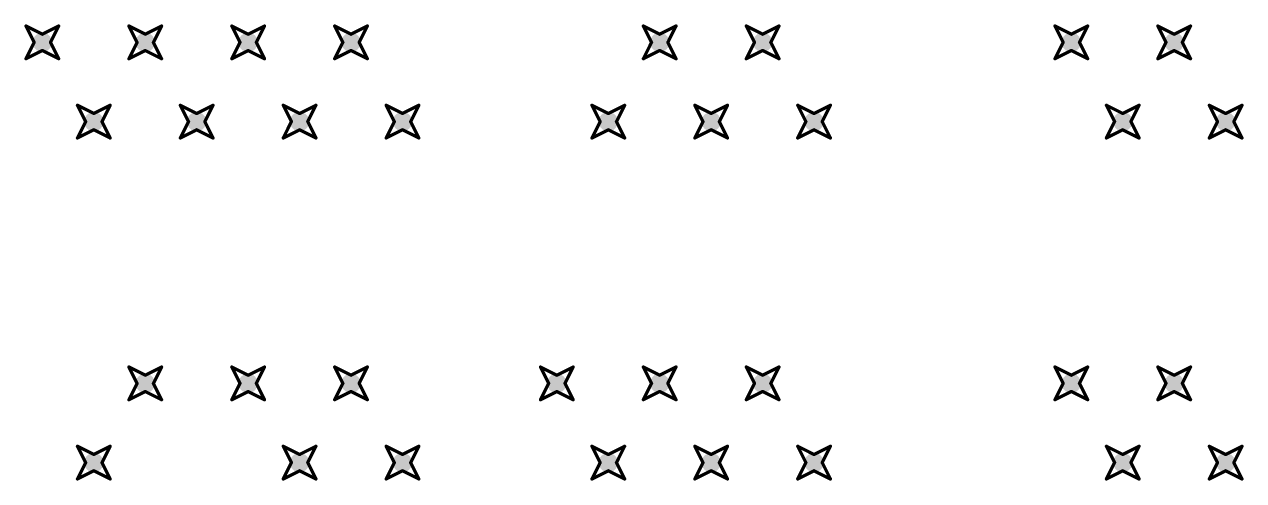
# Model space of a CAD drawing. Header units: millimetres. Extents: x -25 to 478, y -31 to 252.
# Drawn here: x 154.37 to 173.33, y 192.38 to 199.47 of the extents above; entities that cross this region are included whole.
import ezdxf

# ---------------------------------------------------------------- set-up
doc = ezdxf.new("R2010")
doc.units = ezdxf.units.MM
doc.layers.add('DrillDrawing', color=1, linetype='Continuous')
doc.layers.add('ViaHoleLayer', color=16, linetype='Continuous')

msp = doc.modelspace()

# ---------------------------------------------------------------- hatches: boundary and pattern name
at = {"layer": 'ViaHoleLayer'}
h = msp.add_hatch(color=16, dxfattribs=at)
edge = h.paths.add_edge_path()
edge.add_arc((154.65, 199.191), 0.15, 0, 360)
h = msp.add_hatch(color=16, dxfattribs=at)
edge = h.paths.add_edge_path()
edge.add_arc((156.25, 199.191), 0.15, 0, 360)
h = msp.add_hatch(color=16, dxfattribs=at)
edge = h.paths.add_edge_path()
edge.add_arc((157.85, 199.191), 0.15, 0, 360)
h = msp.add_hatch(color=16, dxfattribs=at)
edge = h.paths.add_edge_path()
edge.add_arc((159.45, 199.191), 0.15, 0, 360)
h = msp.add_hatch(color=16, dxfattribs=at)
edge = h.paths.add_edge_path()
edge.add_arc((164.25, 199.191), 0.15, 0, 360)
h = msp.add_hatch(color=16, dxfattribs=at)
edge = h.paths.add_edge_path()
edge.add_arc((165.85, 199.191), 0.15, 0, 360)
h = msp.add_hatch(color=16, dxfattribs=at)
edge = h.paths.add_edge_path()
edge.add_arc((170.65, 199.191), 0.15, 0, 360)
h = msp.add_hatch(color=16, dxfattribs=at)
edge = h.paths.add_edge_path()
edge.add_arc((172.25, 199.191), 0.15, 0, 360)
h = msp.add_hatch(color=16, dxfattribs=at)
edge = h.paths.add_edge_path()
edge.add_arc((155.45, 197.959), 0.15, 0, 360)
h = msp.add_hatch(color=16, dxfattribs=at)
edge = h.paths.add_edge_path()
edge.add_arc((157.05, 197.959), 0.15, 0, 360)
h = msp.add_hatch(color=16, dxfattribs=at)
edge = h.paths.add_edge_path()
edge.add_arc((158.65, 197.959), 0.15, 0, 360)
h = msp.add_hatch(color=16, dxfattribs=at)
edge = h.paths.add_edge_path()
edge.add_arc((160.25, 197.959), 0.15, 0, 360)
h = msp.add_hatch(color=16, dxfattribs=at)
edge = h.paths.add_edge_path()
edge.add_arc((163.45, 197.959), 0.15, 0, 360)
h = msp.add_hatch(color=16, dxfattribs=at)
edge = h.paths.add_edge_path()
edge.add_arc((165.05, 197.959), 0.15, 0, 360)
h = msp.add_hatch(color=16, dxfattribs=at)
edge = h.paths.add_edge_path()
edge.add_arc((166.65, 197.959), 0.15, 0, 360)
h = msp.add_hatch(color=16, dxfattribs=at)
edge = h.paths.add_edge_path()
edge.add_arc((171.45, 197.959), 0.15, 0, 360)
h = msp.add_hatch(color=16, dxfattribs=at)
edge = h.paths.add_edge_path()
edge.add_arc((173.05, 197.959), 0.15, 0, 360)
h = msp.add_hatch(color=16, dxfattribs=at)
edge = h.paths.add_edge_path()
edge.add_arc((156.25, 193.891), 0.15, 0, 360)
h = msp.add_hatch(color=16, dxfattribs=at)
edge = h.paths.add_edge_path()
edge.add_arc((157.85, 193.891), 0.15, 0, 360)
h = msp.add_hatch(color=16, dxfattribs=at)
edge = h.paths.add_edge_path()
edge.add_arc((159.45, 193.891), 0.15, 0, 360)
h = msp.add_hatch(color=16, dxfattribs=at)
edge = h.paths.add_edge_path()
edge.add_arc((162.65, 193.891), 0.15, 0, 360)
h = msp.add_hatch(color=16, dxfattribs=at)
edge = h.paths.add_edge_path()
edge.add_arc((164.25, 193.891), 0.15, 0, 360)
h = msp.add_hatch(color=16, dxfattribs=at)
edge = h.paths.add_edge_path()
edge.add_arc((165.85, 193.891), 0.15, 0, 360)
h = msp.add_hatch(color=16, dxfattribs=at)
edge = h.paths.add_edge_path()
edge.add_arc((170.65, 193.891), 0.15, 0, 360)
h = msp.add_hatch(color=16, dxfattribs=at)
edge = h.paths.add_edge_path()
edge.add_arc((172.25, 193.891), 0.15, 0, 360)
h = msp.add_hatch(color=16, dxfattribs=at)
edge = h.paths.add_edge_path()
edge.add_arc((155.45, 192.659), 0.15, 0, 360)
h = msp.add_hatch(color=16, dxfattribs=at)
edge = h.paths.add_edge_path()
edge.add_arc((158.65, 192.659), 0.15, 0, 360)
h = msp.add_hatch(color=16, dxfattribs=at)
edge = h.paths.add_edge_path()
edge.add_arc((160.25, 192.659), 0.15, 0, 360)
h = msp.add_hatch(color=16, dxfattribs=at)
edge = h.paths.add_edge_path()
edge.add_arc((163.45, 192.659), 0.15, 0, 360)
h = msp.add_hatch(color=16, dxfattribs=at)
edge = h.paths.add_edge_path()
edge.add_arc((165.05, 192.659), 0.15, 0, 360)
h = msp.add_hatch(color=16, dxfattribs=at)
edge = h.paths.add_edge_path()
edge.add_arc((166.65, 192.659), 0.15, 0, 360)
h = msp.add_hatch(color=16, dxfattribs=at)
edge = h.paths.add_edge_path()
edge.add_arc((171.45, 192.659), 0.15, 0, 360)
h = msp.add_hatch(color=16, dxfattribs=at)
edge = h.paths.add_edge_path()
edge.add_arc((173.05, 192.659), 0.15, 0, 360)

# ---------------------------------------------------------------- linework, layer by layer
at = {"layer": 'DrillDrawing', "const_width": 0.0508}
for points in [[(154.396, 199.445), (154.65, 199.318)], [(154.396, 199.445), (154.523, 199.191)], [(154.65, 199.318), (154.904, 199.445)], [(154.777, 199.191), (154.904, 199.445)], [(155.996, 199.445), (156.25, 199.318)], [(155.996, 199.445), (156.123, 199.191)], [(156.25, 199.318), (156.504, 199.445)], [(156.377, 199.191), (156.504, 199.445)], [(157.596, 199.445), (157.85, 199.318)], [(157.596, 199.445), (157.723, 199.191)], [(157.85, 199.318), (158.104, 199.445)], [(157.977, 199.191), (158.104, 199.445)], [(159.196, 199.445), (159.45, 199.318)], [(159.196, 199.445), (159.323, 199.191)], [(159.45, 199.318), (159.704, 199.445)], [(159.577, 199.191), (159.704, 199.445)], [(163.996, 199.445), (164.25, 199.318)], [(163.996, 199.445), (164.123, 199.191)], [(164.25, 199.318), (164.504, 199.445)], [(164.377, 199.191), (164.504, 199.445)], [(165.596, 199.445), (165.85, 199.318)], [(165.596, 199.445), (165.723, 199.191)], [(165.85, 199.318), (166.104, 199.445)], [(165.977, 199.191), (166.104, 199.445)], [(170.396, 199.445), (170.65, 199.318)], [(170.396, 199.445), (170.523, 199.191)], [(170.65, 199.318), (170.904, 199.445)], [(170.777, 199.191), (170.904, 199.445)], [(171.996, 199.445), (172.25, 199.318)], [(171.996, 199.445), (172.123, 199.191)], [(172.25, 199.318), (172.504, 199.445)], [(172.377, 199.191), (172.504, 199.445)], [(154.396, 198.937), (154.523, 199.191)], [(154.396, 198.937), (154.65, 199.064)], [(154.65, 199.064), (154.904, 198.937)], [(154.777, 199.191), (154.904, 198.937)], [(155.996, 198.937), (156.123, 199.191)], [(155.996, 198.937), (156.25, 199.064)], [(156.25, 199.064), (156.504, 198.937)], [(156.377, 199.191), (156.504, 198.937)], [(157.596, 198.937), (157.723, 199.191)], [(157.596, 198.937), (157.85, 199.064)], [(157.85, 199.064), (158.104, 198.937)], [(157.977, 199.191), (158.104, 198.937)], [(159.196, 198.937), (159.323, 199.191)], [(159.196, 198.937), (159.45, 199.064)], [(159.45, 199.064), (159.704, 198.937)], [(159.577, 199.191), (159.704, 198.937)], [(163.996, 198.937), (164.123, 199.191)], [(163.996, 198.937), (164.25, 199.064)], [(164.25, 199.064), (164.504, 198.937)], [(164.377, 199.191), (164.504, 198.937)], [(165.596, 198.937), (165.723, 199.191)], [(165.596, 198.937), (165.85, 199.064)], [(165.85, 199.064), (166.104, 198.937)], [(165.977, 199.191), (166.104, 198.937)], [(170.396, 198.937), (170.523, 199.191)], [(170.396, 198.937), (170.65, 199.064)], [(170.65, 199.064), (170.904, 198.937)], [(170.777, 199.191), (170.904, 198.937)], [(171.996, 198.937), (172.123, 199.191)], [(171.996, 198.937), (172.25, 199.064)], [(172.25, 199.064), (172.504, 198.937)], [(172.377, 199.191), (172.504, 198.937)], [(155.196, 198.213), (155.45, 198.086)], [(155.196, 198.213), (155.323, 197.959)], [(155.45, 198.086), (155.704, 198.213)], [(155.577, 197.959), (155.704, 198.213)], [(156.796, 198.213), (157.05, 198.086)], [(156.796, 198.213), (156.923, 197.959)], [(157.05, 198.086), (157.304, 198.213)], [(157.177, 197.959), (157.304, 198.213)], [(158.396, 198.213), (158.65, 198.086)], [(158.396, 198.213), (158.523, 197.959)], [(158.65, 198.086), (158.904, 198.213)], [(158.777, 197.959), (158.904, 198.213)], [(159.996, 198.213), (160.25, 198.086)], [(159.996, 198.213), (160.123, 197.959)], [(160.25, 198.086), (160.504, 198.213)], [(160.377, 197.959), (160.504, 198.213)], [(163.196, 198.213), (163.45, 198.086)], [(163.196, 198.213), (163.323, 197.959)], [(163.45, 198.086), (163.704, 198.213)], [(163.577, 197.959), (163.704, 198.213)], [(164.796, 198.213), (165.05, 198.086)], [(164.796, 198.213), (164.923, 197.959)], [(165.05, 198.086), (165.304, 198.213)], [(165.177, 197.959), (165.304, 198.213)], [(166.396, 198.213), (166.65, 198.086)], [(166.396, 198.213), (166.523, 197.959)], [(166.65, 198.086), (166.904, 198.213)], [(166.777, 197.959), (166.904, 198.213)], [(171.196, 198.213), (171.45, 198.086)], [(171.196, 198.213), (171.323, 197.959)], [(171.45, 198.086), (171.704, 198.213)], [(171.577, 197.959), (171.704, 198.213)], [(172.796, 198.213), (173.05, 198.086)], [(172.796, 198.213), (172.923, 197.959)], [(173.05, 198.086), (173.304, 198.213)], [(173.177, 197.959), (173.304, 198.213)], [(155.196, 197.705), (155.323, 197.959)], [(155.577, 197.959), (155.704, 197.705)], [(156.796, 197.705), (156.923, 197.959)], [(157.177, 197.959), (157.304, 197.705)], [(158.396, 197.705), (158.523, 197.959)], [(158.777, 197.959), (158.904, 197.705)], [(159.996, 197.705), (160.123, 197.959)], [(160.377, 197.959), (160.504, 197.705)], [(163.196, 197.705), (163.323, 197.959)], [(163.577, 197.959), (163.704, 197.705)], [(164.796, 197.705), (164.923, 197.959)], [(165.177, 197.959), (165.304, 197.705)], [(166.396, 197.705), (166.523, 197.959)], [(166.777, 197.959), (166.904, 197.705)], [(171.196, 197.705), (171.323, 197.959)], [(171.577, 197.959), (171.704, 197.705)], [(172.796, 197.705), (172.923, 197.959)], [(173.177, 197.959), (173.304, 197.705)], [(155.196, 197.705), (155.45, 197.832)], [(155.45, 197.832), (155.704, 197.705)], [(156.796, 197.705), (157.05, 197.832)], [(157.05, 197.832), (157.304, 197.705)], [(158.396, 197.705), (158.65, 197.832)], [(158.65, 197.832), (158.904, 197.705)], [(159.996, 197.705), (160.25, 197.832)], [(160.25, 197.832), (160.504, 197.705)], [(163.196, 197.705), (163.45, 197.832)], [(163.45, 197.832), (163.704, 197.705)], [(164.796, 197.705), (165.05, 197.832)], [(165.05, 197.832), (165.304, 197.705)], [(166.396, 197.705), (166.65, 197.832)], [(166.65, 197.832), (166.904, 197.705)], [(171.196, 197.705), (171.45, 197.832)], [(171.45, 197.832), (171.704, 197.705)], [(172.796, 197.705), (173.05, 197.832)], [(173.05, 197.832), (173.304, 197.705)], [(155.996, 194.145), (156.25, 194.018)], [(155.996, 194.145), (156.123, 193.891)], [(156.25, 194.018), (156.504, 194.145)], [(156.377, 193.891), (156.504, 194.145)], [(157.596, 194.145), (157.85, 194.018)], [(157.596, 194.145), (157.723, 193.891)], [(157.85, 194.018), (158.104, 194.145)], [(157.977, 193.891), (158.104, 194.145)], [(159.196, 194.145), (159.45, 194.018)], [(159.196, 194.145), (159.323, 193.891)], [(159.45, 194.018), (159.704, 194.145)], [(159.577, 193.891), (159.704, 194.145)], [(162.396, 194.145), (162.65, 194.018)], [(162.396, 194.145), (162.523, 193.891)], [(162.65, 194.018), (162.904, 194.145)], [(162.777, 193.891), (162.904, 194.145)], [(163.996, 194.145), (164.25, 194.018)], [(163.996, 194.145), (164.123, 193.891)], [(164.25, 194.018), (164.504, 194.145)], [(164.377, 193.891), (164.504, 194.145)], [(165.596, 194.145), (165.85, 194.018)], [(165.596, 194.145), (165.723, 193.891)], [(165.85, 194.018), (166.104, 194.145)], [(165.977, 193.891), (166.104, 194.145)], [(170.396, 194.145), (170.65, 194.018)], [(170.396, 194.145), (170.523, 193.891)], [(170.65, 194.018), (170.904, 194.145)], [(170.777, 193.891), (170.904, 194.145)], [(171.996, 194.145), (172.25, 194.018)], [(171.996, 194.145), (172.123, 193.891)], [(172.25, 194.018), (172.504, 194.145)], [(172.377, 193.891), (172.504, 194.145)], [(155.996, 193.637), (156.123, 193.891)], [(155.996, 193.637), (156.25, 193.764)], [(156.25, 193.764), (156.504, 193.637)], [(156.377, 193.891), (156.504, 193.637)], [(157.596, 193.637), (157.723, 193.891)], [(157.596, 193.637), (157.85, 193.764)], [(157.85, 193.764), (158.104, 193.637)], [(157.977, 193.891), (158.104, 193.637)], [(159.196, 193.637), (159.323, 193.891)], [(159.196, 193.637), (159.45, 193.764)], [(159.45, 193.764), (159.704, 193.637)], [(159.577, 193.891), (159.704, 193.637)], [(162.396, 193.637), (162.523, 193.891)], [(162.396, 193.637), (162.65, 193.764)], [(162.65, 193.764), (162.904, 193.637)], [(162.777, 193.891), (162.904, 193.637)], [(163.996, 193.637), (164.123, 193.891)], [(163.996, 193.637), (164.25, 193.764)], [(164.25, 193.764), (164.504, 193.637)], [(164.377, 193.891), (164.504, 193.637)], [(165.596, 193.637), (165.723, 193.891)], [(165.596, 193.637), (165.85, 193.764)], [(165.85, 193.764), (166.104, 193.637)], [(165.977, 193.891), (166.104, 193.637)], [(170.396, 193.637), (170.523, 193.891)], [(170.396, 193.637), (170.65, 193.764)], [(170.65, 193.764), (170.904, 193.637)], [(170.777, 193.891), (170.904, 193.637)], [(171.996, 193.637), (172.123, 193.891)], [(171.996, 193.637), (172.25, 193.764)], [(172.25, 193.764), (172.504, 193.637)], [(172.377, 193.891), (172.504, 193.637)], [(155.196, 192.913), (155.45, 192.786)], [(155.196, 192.913), (155.323, 192.659)], [(155.45, 192.786), (155.704, 192.913)], [(155.577, 192.659), (155.704, 192.913)], [(158.396, 192.913), (158.65, 192.786)], [(158.396, 192.913), (158.523, 192.659)], [(158.65, 192.786), (158.904, 192.913)], [(158.777, 192.659), (158.904, 192.913)], [(159.996, 192.913), (160.25, 192.786)], [(159.996, 192.913), (160.123, 192.659)], [(160.25, 192.786), (160.504, 192.913)], [(160.377, 192.659), (160.504, 192.913)], [(163.196, 192.913), (163.45, 192.786)], [(163.196, 192.913), (163.323, 192.659)], [(163.45, 192.786), (163.704, 192.913)], [(163.577, 192.659), (163.704, 192.913)], [(164.796, 192.913), (165.05, 192.786)], [(164.796, 192.913), (164.923, 192.659)], [(165.05, 192.786), (165.304, 192.913)], [(165.177, 192.659), (165.304, 192.913)], [(166.396, 192.913), (166.65, 192.786)], [(166.396, 192.913), (166.523, 192.659)], [(166.65, 192.786), (166.904, 192.913)], [(166.777, 192.659), (166.904, 192.913)], [(171.196, 192.913), (171.45, 192.786)], [(171.196, 192.913), (171.323, 192.659)], [(171.45, 192.786), (171.704, 192.913)], [(171.577, 192.659), (171.704, 192.913)], [(172.796, 192.913), (173.05, 192.786)], [(172.796, 192.913), (172.923, 192.659)], [(173.05, 192.786), (173.304, 192.913)], [(173.177, 192.659), (173.304, 192.913)], [(155.196, 192.405), (155.323, 192.659)], [(155.577, 192.659), (155.704, 192.405)], [(158.396, 192.405), (158.523, 192.659)], [(158.777, 192.659), (158.904, 192.405)], [(159.996, 192.405), (160.123, 192.659)], [(160.377, 192.659), (160.504, 192.405)], [(163.196, 192.405), (163.323, 192.659)], [(163.577, 192.659), (163.704, 192.405)], [(164.796, 192.405), (164.923, 192.659)], [(165.177, 192.659), (165.304, 192.405)], [(166.396, 192.405), (166.523, 192.659)], [(166.777, 192.659), (166.904, 192.405)], [(171.196, 192.405), (171.323, 192.659)], [(171.577, 192.659), (171.704, 192.405)], [(172.796, 192.405), (172.923, 192.659)], [(173.177, 192.659), (173.304, 192.405)], [(155.196, 192.405), (155.45, 192.532)], [(155.45, 192.532), (155.704, 192.405)], [(158.396, 192.405), (158.65, 192.532)], [(158.65, 192.532), (158.904, 192.405)], [(159.996, 192.405), (160.25, 192.532)], [(160.25, 192.532), (160.504, 192.405)], [(163.196, 192.405), (163.45, 192.532)], [(163.45, 192.532), (163.704, 192.405)], [(164.796, 192.405), (165.05, 192.532)], [(165.05, 192.532), (165.304, 192.405)], [(166.396, 192.405), (166.65, 192.532)], [(166.65, 192.532), (166.904, 192.405)], [(171.196, 192.405), (171.45, 192.532)], [(171.45, 192.532), (171.704, 192.405)], [(172.796, 192.405), (173.05, 192.532)], [(173.05, 192.532), (173.304, 192.405)]]:
    msp.add_lwpolyline(points, dxfattribs=at)
at = {"layer": 'DrillDrawing', "const_width": 0.0254}
for points in [[(154.383, 199.445, 1), (154.409, 199.445, 1)], [(154.383, 199.445, 1), (154.409, 199.445, 1)], [(154.891, 199.445, 1), (154.917, 199.445, 1)], [(154.891, 199.445, 1), (154.917, 199.445, 1)], [(155.983, 199.445, 1), (156.009, 199.445, 1)], [(155.983, 199.445, 1), (156.009, 199.445, 1)], [(156.491, 199.445, 1), (156.517, 199.445, 1)], [(156.491, 199.445, 1), (156.517, 199.445, 1)], [(157.583, 199.445, 1), (157.609, 199.445, 1)], [(157.583, 199.445, 1), (157.609, 199.445, 1)], [(158.091, 199.445, 1), (158.117, 199.445, 1)], [(158.091, 199.445, 1), (158.117, 199.445, 1)], [(159.183, 199.445, 1), (159.209, 199.445, 1)], [(159.183, 199.445, 1), (159.209, 199.445, 1)], [(159.691, 199.445, 1), (159.717, 199.445, 1)], [(159.691, 199.445, 1), (159.717, 199.445, 1)], [(163.983, 199.445, 1), (164.009, 199.445, 1)], [(163.983, 199.445, 1), (164.009, 199.445, 1)], [(164.491, 199.445, 1), (164.517, 199.445, 1)], [(164.491, 199.445, 1), (164.517, 199.445, 1)], [(165.583, 199.445, 1), (165.609, 199.445, 1)], [(165.583, 199.445, 1), (165.609, 199.445, 1)], [(166.091, 199.445, 1), (166.117, 199.445, 1)], [(166.091, 199.445, 1), (166.117, 199.445, 1)], [(170.383, 199.445, 1), (170.409, 199.445, 1)], [(170.383, 199.445, 1), (170.409, 199.445, 1)], [(170.891, 199.445, 1), (170.917, 199.445, 1)], [(170.891, 199.445, 1), (170.917, 199.445, 1)], [(171.983, 199.445, 1), (172.009, 199.445, 1)], [(171.983, 199.445, 1), (172.009, 199.445, 1)], [(172.491, 199.445, 1), (172.517, 199.445, 1)], [(172.491, 199.445, 1), (172.517, 199.445, 1)], [(154.637, 199.318, 1), (154.663, 199.318, 1)], [(154.637, 199.318, 1), (154.663, 199.318, 1)], [(156.237, 199.318, 1), (156.263, 199.318, 1)], [(156.237, 199.318, 1), (156.263, 199.318, 1)], [(157.837, 199.318, 1), (157.863, 199.318, 1)], [(157.837, 199.318, 1), (157.863, 199.318, 1)], [(159.437, 199.318, 1), (159.463, 199.318, 1)], [(159.437, 199.318, 1), (159.463, 199.318, 1)], [(164.237, 199.318, 1), (164.263, 199.318, 1)], [(164.237, 199.318, 1), (164.263, 199.318, 1)], [(165.837, 199.318, 1), (165.863, 199.318, 1)], [(165.837, 199.318, 1), (165.863, 199.318, 1)], [(170.637, 199.318, 1), (170.663, 199.318, 1)], [(170.637, 199.318, 1), (170.663, 199.318, 1)], [(172.237, 199.318, 1), (172.263, 199.318, 1)], [(172.237, 199.318, 1), (172.263, 199.318, 1)], [(154.51, 199.191, 1), (154.536, 199.191, 1)], [(154.51, 199.191, 1), (154.536, 199.191, 1)], [(154.637, 199.064, 1), (154.663, 199.064, 1)], [(154.637, 199.064, 1), (154.663, 199.064, 1)], [(154.764, 199.191, 1), (154.79, 199.191, 1)], [(154.764, 199.191, 1), (154.79, 199.191, 1)], [(156.11, 199.191, 1), (156.136, 199.191, 1)], [(156.11, 199.191, 1), (156.136, 199.191, 1)], [(156.237, 199.064, 1), (156.263, 199.064, 1)], [(156.237, 199.064, 1), (156.263, 199.064, 1)], [(156.364, 199.191, 1), (156.39, 199.191, 1)], [(156.364, 199.191, 1), (156.39, 199.191, 1)], [(157.71, 199.191, 1), (157.736, 199.191, 1)], [(157.71, 199.191, 1), (157.736, 199.191, 1)], [(157.837, 199.064, 1), (157.863, 199.064, 1)], [(157.837, 199.064, 1), (157.863, 199.064, 1)], [(157.964, 199.191, 1), (157.99, 199.191, 1)], [(157.964, 199.191, 1), (157.99, 199.191, 1)], [(159.31, 199.191, 1), (159.336, 199.191, 1)], [(159.31, 199.191, 1), (159.336, 199.191, 1)], [(159.437, 199.064, 1), (159.463, 199.064, 1)], [(159.437, 199.064, 1), (159.463, 199.064, 1)], [(159.564, 199.191, 1), (159.59, 199.191, 1)], [(159.564, 199.191, 1), (159.59, 199.191, 1)], [(164.11, 199.191, 1), (164.136, 199.191, 1)], [(164.11, 199.191, 1), (164.136, 199.191, 1)], [(164.237, 199.064, 1), (164.263, 199.064, 1)], [(164.237, 199.064, 1), (164.263, 199.064, 1)], [(164.364, 199.191, 1), (164.39, 199.191, 1)], [(164.364, 199.191, 1), (164.39, 199.191, 1)], [(165.71, 199.191, 1), (165.736, 199.191, 1)], [(165.71, 199.191, 1), (165.736, 199.191, 1)], [(165.837, 199.064, 1), (165.863, 199.064, 1)], [(165.837, 199.064, 1), (165.863, 199.064, 1)], [(165.964, 199.191, 1), (165.99, 199.191, 1)], [(165.964, 199.191, 1), (165.99, 199.191, 1)], [(170.51, 199.191, 1), (170.536, 199.191, 1)], [(170.51, 199.191, 1), (170.536, 199.191, 1)], [(170.637, 199.064, 1), (170.663, 199.064, 1)], [(170.637, 199.064, 1), (170.663, 199.064, 1)], [(170.764, 199.191, 1), (170.79, 199.191, 1)], [(170.764, 199.191, 1), (170.79, 199.191, 1)], [(172.11, 199.191, 1), (172.136, 199.191, 1)], [(172.11, 199.191, 1), (172.136, 199.191, 1)], [(172.237, 199.064, 1), (172.263, 199.064, 1)], [(172.237, 199.064, 1), (172.263, 199.064, 1)], [(172.364, 199.191, 1), (172.39, 199.191, 1)], [(172.364, 199.191, 1), (172.39, 199.191, 1)], [(154.383, 198.937, 1), (154.409, 198.937, 1)], [(154.383, 198.937, 1), (154.409, 198.937, 1)], [(154.891, 198.937, 1), (154.917, 198.937, 1)], [(154.891, 198.937, 1), (154.917, 198.937, 1)], [(155.983, 198.937, 1), (156.009, 198.937, 1)], [(155.983, 198.937, 1), (156.009, 198.937, 1)], [(156.491, 198.937, 1), (156.517, 198.937, 1)], [(156.491, 198.937, 1), (156.517, 198.937, 1)], [(157.583, 198.937, 1), (157.609, 198.937, 1)], [(157.583, 198.937, 1), (157.609, 198.937, 1)], [(158.091, 198.937, 1), (158.117, 198.937, 1)], [(158.091, 198.937, 1), (158.117, 198.937, 1)], [(159.183, 198.937, 1), (159.209, 198.937, 1)], [(159.183, 198.937, 1), (159.209, 198.937, 1)], [(159.691, 198.937, 1), (159.717, 198.937, 1)], [(159.691, 198.937, 1), (159.717, 198.937, 1)], [(163.983, 198.937, 1), (164.009, 198.937, 1)], [(163.983, 198.937, 1), (164.009, 198.937, 1)], [(164.491, 198.937, 1), (164.517, 198.937, 1)], [(164.491, 198.937, 1), (164.517, 198.937, 1)], [(165.583, 198.937, 1), (165.609, 198.937, 1)], [(165.583, 198.937, 1), (165.609, 198.937, 1)], [(166.091, 198.937, 1), (166.117, 198.937, 1)], [(166.091, 198.937, 1), (166.117, 198.937, 1)], [(170.383, 198.937, 1), (170.409, 198.937, 1)], [(170.383, 198.937, 1), (170.409, 198.937, 1)], [(170.891, 198.937, 1), (170.917, 198.937, 1)], [(170.891, 198.937, 1), (170.917, 198.937, 1)], [(171.983, 198.937, 1), (172.009, 198.937, 1)], [(171.983, 198.937, 1), (172.009, 198.937, 1)], [(172.491, 198.937, 1), (172.517, 198.937, 1)], [(172.491, 198.937, 1), (172.517, 198.937, 1)], [(155.183, 198.213, 1), (155.209, 198.213, 1)], [(155.183, 198.213, 1), (155.209, 198.213, 1)], [(155.691, 198.213, 1), (155.717, 198.213, 1)], [(155.691, 198.213, 1), (155.717, 198.213, 1)], [(156.783, 198.213, 1), (156.809, 198.213, 1)], [(156.783, 198.213, 1), (156.809, 198.213, 1)], [(157.291, 198.213, 1), (157.317, 198.213, 1)], [(157.291, 198.213, 1), (157.317, 198.213, 1)], [(158.383, 198.213, 1), (158.409, 198.213, 1)], [(158.383, 198.213, 1), (158.409, 198.213, 1)], [(158.891, 198.213, 1), (158.917, 198.213, 1)], [(158.891, 198.213, 1), (158.917, 198.213, 1)], [(159.983, 198.213, 1), (160.009, 198.213, 1)], [(159.983, 198.213, 1), (160.009, 198.213, 1)], [(160.491, 198.213, 1), (160.517, 198.213, 1)], [(160.491, 198.213, 1), (160.517, 198.213, 1)], [(163.183, 198.213, 1), (163.209, 198.213, 1)], [(163.183, 198.213, 1), (163.209, 198.213, 1)], [(163.691, 198.213, 1), (163.717, 198.213, 1)], [(163.691, 198.213, 1), (163.717, 198.213, 1)], [(164.783, 198.213, 1), (164.809, 198.213, 1)], [(164.783, 198.213, 1), (164.809, 198.213, 1)], [(165.291, 198.213, 1), (165.317, 198.213, 1)], [(165.291, 198.213, 1), (165.317, 198.213, 1)], [(166.383, 198.213, 1), (166.409, 198.213, 1)], [(166.383, 198.213, 1), (166.409, 198.213, 1)], [(166.891, 198.213, 1), (166.917, 198.213, 1)], [(166.891, 198.213, 1), (166.917, 198.213, 1)], [(171.183, 198.213, 1), (171.209, 198.213, 1)], [(171.183, 198.213, 1), (171.209, 198.213, 1)], [(171.691, 198.213, 1), (171.717, 198.213, 1)], [(171.691, 198.213, 1), (171.717, 198.213, 1)], [(172.783, 198.213, 1), (172.809, 198.213, 1)], [(172.783, 198.213, 1), (172.809, 198.213, 1)], [(173.291, 198.213, 1), (173.317, 198.213, 1)], [(173.291, 198.213, 1), (173.317, 198.213, 1)], [(155.31, 197.959, 1), (155.336, 197.959, 1)], [(155.31, 197.959, 1), (155.336, 197.959, 1)], [(155.437, 198.086, 1), (155.463, 198.086, 1)], [(155.437, 198.086, 1), (155.463, 198.086, 1)], [(155.564, 197.959, 1), (155.59, 197.959, 1)], [(155.564, 197.959, 1), (155.59, 197.959, 1)], [(156.91, 197.959, 1), (156.936, 197.959, 1)], [(156.91, 197.959, 1), (156.936, 197.959, 1)], [(157.037, 198.086, 1), (157.063, 198.086, 1)], [(157.037, 198.086, 1), (157.063, 198.086, 1)], [(157.164, 197.959, 1), (157.19, 197.959, 1)], [(157.164, 197.959, 1), (157.19, 197.959, 1)], [(158.51, 197.959, 1), (158.536, 197.959, 1)], [(158.51, 197.959, 1), (158.536, 197.959, 1)], [(158.637, 198.086, 1), (158.663, 198.086, 1)], [(158.637, 198.086, 1), (158.663, 198.086, 1)], [(158.764, 197.959, 1), (158.79, 197.959, 1)], [(158.764, 197.959, 1), (158.79, 197.959, 1)], [(160.11, 197.959, 1), (160.136, 197.959, 1)], [(160.11, 197.959, 1), (160.136, 197.959, 1)], [(160.237, 198.086, 1), (160.263, 198.086, 1)], [(160.237, 198.086, 1), (160.263, 198.086, 1)], [(160.364, 197.959, 1), (160.39, 197.959, 1)], [(160.364, 197.959, 1), (160.39, 197.959, 1)], [(163.31, 197.959, 1), (163.336, 197.959, 1)], [(163.31, 197.959, 1), (163.336, 197.959, 1)], [(163.437, 198.086, 1), (163.463, 198.086, 1)], [(163.437, 198.086, 1), (163.463, 198.086, 1)], [(163.564, 197.959, 1), (163.59, 197.959, 1)], [(163.564, 197.959, 1), (163.59, 197.959, 1)], [(164.91, 197.959, 1), (164.936, 197.959, 1)], [(164.91, 197.959, 1), (164.936, 197.959, 1)], [(165.037, 198.086, 1), (165.063, 198.086, 1)], [(165.037, 198.086, 1), (165.063, 198.086, 1)], [(165.164, 197.959, 1), (165.19, 197.959, 1)], [(165.164, 197.959, 1), (165.19, 197.959, 1)], [(166.51, 197.959, 1), (166.536, 197.959, 1)], [(166.51, 197.959, 1), (166.536, 197.959, 1)], [(166.637, 198.086, 1), (166.663, 198.086, 1)], [(166.637, 198.086, 1), (166.663, 198.086, 1)], [(166.764, 197.959, 1), (166.79, 197.959, 1)], [(166.764, 197.959, 1), (166.79, 197.959, 1)], [(171.31, 197.959, 1), (171.336, 197.959, 1)], [(171.31, 197.959, 1), (171.336, 197.959, 1)], [(171.437, 198.086, 1), (171.463, 198.086, 1)], [(171.437, 198.086, 1), (171.463, 198.086, 1)], [(171.564, 197.959, 1), (171.59, 197.959, 1)], [(171.564, 197.959, 1), (171.59, 197.959, 1)], [(172.91, 197.959, 1), (172.936, 197.959, 1)], [(172.91, 197.959, 1), (172.936, 197.959, 1)], [(173.037, 198.086, 1), (173.063, 198.086, 1)], [(173.037, 198.086, 1), (173.063, 198.086, 1)], [(173.164, 197.959, 1), (173.19, 197.959, 1)], [(173.164, 197.959, 1), (173.19, 197.959, 1)], [(155.437, 197.832, 1), (155.463, 197.832, 1)], [(155.437, 197.832, 1), (155.463, 197.832, 1)], [(157.037, 197.832, 1), (157.063, 197.832, 1)], [(157.037, 197.832, 1), (157.063, 197.832, 1)], [(158.637, 197.832, 1), (158.663, 197.832, 1)], [(158.637, 197.832, 1), (158.663, 197.832, 1)], [(160.237, 197.832, 1), (160.263, 197.832, 1)], [(160.237, 197.832, 1), (160.263, 197.832, 1)], [(163.437, 197.832, 1), (163.463, 197.832, 1)], [(163.437, 197.832, 1), (163.463, 197.832, 1)], [(165.037, 197.832, 1), (165.063, 197.832, 1)], [(165.037, 197.832, 1), (165.063, 197.832, 1)], [(166.637, 197.832, 1), (166.663, 197.832, 1)], [(166.637, 197.832, 1), (166.663, 197.832, 1)], [(171.437, 197.832, 1), (171.463, 197.832, 1)], [(171.437, 197.832, 1), (171.463, 197.832, 1)], [(173.037, 197.832, 1), (173.063, 197.832, 1)], [(173.037, 197.832, 1), (173.063, 197.832, 1)], [(155.183, 197.705, 1), (155.209, 197.705, 1)], [(155.183, 197.705, 1), (155.209, 197.705, 1)], [(155.691, 197.705, 1), (155.717, 197.705, 1)], [(155.691, 197.705, 1), (155.717, 197.705, 1)], [(156.783, 197.705, 1), (156.809, 197.705, 1)], [(156.783, 197.705, 1), (156.809, 197.705, 1)], [(157.291, 197.705, 1), (157.317, 197.705, 1)], [(157.291, 197.705, 1), (157.317, 197.705, 1)], [(158.383, 197.705, 1), (158.409, 197.705, 1)], [(158.383, 197.705, 1), (158.409, 197.705, 1)], [(158.891, 197.705, 1), (158.917, 197.705, 1)], [(158.891, 197.705, 1), (158.917, 197.705, 1)], [(159.983, 197.705, 1), (160.009, 197.705, 1)], [(159.983, 197.705, 1), (160.009, 197.705, 1)], [(160.491, 197.705, 1), (160.517, 197.705, 1)], [(160.491, 197.705, 1), (160.517, 197.705, 1)], [(163.183, 197.705, 1), (163.209, 197.705, 1)], [(163.183, 197.705, 1), (163.209, 197.705, 1)], [(163.691, 197.705, 1), (163.717, 197.705, 1)], [(163.691, 197.705, 1), (163.717, 197.705, 1)], [(164.783, 197.705, 1), (164.809, 197.705, 1)], [(164.783, 197.705, 1), (164.809, 197.705, 1)], [(165.291, 197.705, 1), (165.317, 197.705, 1)], [(165.291, 197.705, 1), (165.317, 197.705, 1)], [(166.383, 197.705, 1), (166.409, 197.705, 1)], [(166.383, 197.705, 1), (166.409, 197.705, 1)], [(166.891, 197.705, 1), (166.917, 197.705, 1)], [(166.891, 197.705, 1), (166.917, 197.705, 1)], [(171.183, 197.705, 1), (171.209, 197.705, 1)], [(171.183, 197.705, 1), (171.209, 197.705, 1)], [(171.691, 197.705, 1), (171.717, 197.705, 1)], [(171.691, 197.705, 1), (171.717, 197.705, 1)], [(172.783, 197.705, 1), (172.809, 197.705, 1)], [(172.783, 197.705, 1), (172.809, 197.705, 1)], [(173.291, 197.705, 1), (173.317, 197.705, 1)], [(173.291, 197.705, 1), (173.317, 197.705, 1)], [(155.983, 194.145, 1), (156.009, 194.145, 1)], [(155.983, 194.145, 1), (156.009, 194.145, 1)], [(156.491, 194.145, 1), (156.517, 194.145, 1)], [(156.491, 194.145, 1), (156.517, 194.145, 1)], [(157.583, 194.145, 1), (157.609, 194.145, 1)], [(157.583, 194.145, 1), (157.609, 194.145, 1)], [(158.091, 194.145, 1), (158.117, 194.145, 1)], [(158.091, 194.145, 1), (158.117, 194.145, 1)], [(159.183, 194.145, 1), (159.209, 194.145, 1)], [(159.183, 194.145, 1), (159.209, 194.145, 1)], [(159.691, 194.145, 1), (159.717, 194.145, 1)], [(159.691, 194.145, 1), (159.717, 194.145, 1)], [(162.383, 194.145, 1), (162.409, 194.145, 1)], [(162.383, 194.145, 1), (162.409, 194.145, 1)], [(162.891, 194.145, 1), (162.917, 194.145, 1)], [(162.891, 194.145, 1), (162.917, 194.145, 1)], [(163.983, 194.145, 1), (164.009, 194.145, 1)], [(163.983, 194.145, 1), (164.009, 194.145, 1)], [(164.491, 194.145, 1), (164.517, 194.145, 1)], [(164.491, 194.145, 1), (164.517, 194.145, 1)], [(165.583, 194.145, 1), (165.609, 194.145, 1)], [(165.583, 194.145, 1), (165.609, 194.145, 1)], [(166.091, 194.145, 1), (166.117, 194.145, 1)], [(166.091, 194.145, 1), (166.117, 194.145, 1)], [(170.383, 194.145, 1), (170.409, 194.145, 1)], [(170.383, 194.145, 1), (170.409, 194.145, 1)], [(170.891, 194.145, 1), (170.917, 194.145, 1)], [(170.891, 194.145, 1), (170.917, 194.145, 1)], [(171.983, 194.145, 1), (172.009, 194.145, 1)], [(171.983, 194.145, 1), (172.009, 194.145, 1)], [(172.491, 194.145, 1), (172.517, 194.145, 1)], [(172.491, 194.145, 1), (172.517, 194.145, 1)], [(156.237, 194.018, 1), (156.263, 194.018, 1)], [(156.237, 194.018, 1), (156.263, 194.018, 1)], [(157.837, 194.018, 1), (157.863, 194.018, 1)], [(157.837, 194.018, 1), (157.863, 194.018, 1)], [(159.437, 194.018, 1), (159.463, 194.018, 1)], [(159.437, 194.018, 1), (159.463, 194.018, 1)], [(162.637, 194.018, 1), (162.663, 194.018, 1)], [(162.637, 194.018, 1), (162.663, 194.018, 1)], [(164.237, 194.018, 1), (164.263, 194.018, 1)], [(164.237, 194.018, 1), (164.263, 194.018, 1)], [(165.837, 194.018, 1), (165.863, 194.018, 1)], [(165.837, 194.018, 1), (165.863, 194.018, 1)], [(170.637, 194.018, 1), (170.663, 194.018, 1)], [(170.637, 194.018, 1), (170.663, 194.018, 1)], [(172.237, 194.018, 1), (172.263, 194.018, 1)], [(172.237, 194.018, 1), (172.263, 194.018, 1)], [(156.11, 193.891, 1), (156.136, 193.891, 1)], [(156.11, 193.891, 1), (156.136, 193.891, 1)], [(156.237, 193.764, 1), (156.263, 193.764, 1)], [(156.237, 193.764, 1), (156.263, 193.764, 1)], [(156.364, 193.891, 1), (156.39, 193.891, 1)], [(156.364, 193.891, 1), (156.39, 193.891, 1)], [(157.71, 193.891, 1), (157.736, 193.891, 1)], [(157.71, 193.891, 1), (157.736, 193.891, 1)], [(157.837, 193.764, 1), (157.863, 193.764, 1)], [(157.837, 193.764, 1), (157.863, 193.764, 1)], [(157.964, 193.891, 1), (157.99, 193.891, 1)], [(157.964, 193.891, 1), (157.99, 193.891, 1)], [(159.31, 193.891, 1), (159.336, 193.891, 1)], [(159.31, 193.891, 1), (159.336, 193.891, 1)], [(159.437, 193.764, 1), (159.463, 193.764, 1)], [(159.437, 193.764, 1), (159.463, 193.764, 1)], [(159.564, 193.891, 1), (159.59, 193.891, 1)], [(159.564, 193.891, 1), (159.59, 193.891, 1)], [(162.51, 193.891, 1), (162.536, 193.891, 1)], [(162.51, 193.891, 1), (162.536, 193.891, 1)], [(162.637, 193.764, 1), (162.663, 193.764, 1)], [(162.637, 193.764, 1), (162.663, 193.764, 1)], [(162.764, 193.891, 1), (162.79, 193.891, 1)], [(162.764, 193.891, 1), (162.79, 193.891, 1)], [(164.11, 193.891, 1), (164.136, 193.891, 1)], [(164.11, 193.891, 1), (164.136, 193.891, 1)], [(164.237, 193.764, 1), (164.263, 193.764, 1)], [(164.237, 193.764, 1), (164.263, 193.764, 1)], [(164.364, 193.891, 1), (164.39, 193.891, 1)], [(164.364, 193.891, 1), (164.39, 193.891, 1)], [(165.71, 193.891, 1), (165.736, 193.891, 1)], [(165.71, 193.891, 1), (165.736, 193.891, 1)], [(165.837, 193.764, 1), (165.863, 193.764, 1)], [(165.837, 193.764, 1), (165.863, 193.764, 1)], [(165.964, 193.891, 1), (165.99, 193.891, 1)], [(165.964, 193.891, 1), (165.99, 193.891, 1)], [(170.51, 193.891, 1), (170.536, 193.891, 1)], [(170.51, 193.891, 1), (170.536, 193.891, 1)], [(170.637, 193.764, 1), (170.663, 193.764, 1)], [(170.637, 193.764, 1), (170.663, 193.764, 1)], [(170.764, 193.891, 1), (170.79, 193.891, 1)], [(170.764, 193.891, 1), (170.79, 193.891, 1)], [(172.11, 193.891, 1), (172.136, 193.891, 1)], [(172.11, 193.891, 1), (172.136, 193.891, 1)], [(172.237, 193.764, 1), (172.263, 193.764, 1)], [(172.237, 193.764, 1), (172.263, 193.764, 1)], [(172.364, 193.891, 1), (172.39, 193.891, 1)], [(172.364, 193.891, 1), (172.39, 193.891, 1)], [(155.983, 193.637, 1), (156.009, 193.637, 1)], [(155.983, 193.637, 1), (156.009, 193.637, 1)], [(156.491, 193.637, 1), (156.517, 193.637, 1)], [(156.491, 193.637, 1), (156.517, 193.637, 1)], [(157.583, 193.637, 1), (157.609, 193.637, 1)], [(157.583, 193.637, 1), (157.609, 193.637, 1)], [(158.091, 193.637, 1), (158.117, 193.637, 1)], [(158.091, 193.637, 1), (158.117, 193.637, 1)], [(159.183, 193.637, 1), (159.209, 193.637, 1)], [(159.183, 193.637, 1), (159.209, 193.637, 1)], [(159.691, 193.637, 1), (159.717, 193.637, 1)], [(159.691, 193.637, 1), (159.717, 193.637, 1)], [(162.383, 193.637, 1), (162.409, 193.637, 1)], [(162.383, 193.637, 1), (162.409, 193.637, 1)], [(162.891, 193.637, 1), (162.917, 193.637, 1)], [(162.891, 193.637, 1), (162.917, 193.637, 1)], [(163.983, 193.637, 1), (164.009, 193.637, 1)], [(163.983, 193.637, 1), (164.009, 193.637, 1)], [(164.491, 193.637, 1), (164.517, 193.637, 1)], [(164.491, 193.637, 1), (164.517, 193.637, 1)], [(165.583, 193.637, 1), (165.609, 193.637, 1)], [(165.583, 193.637, 1), (165.609, 193.637, 1)], [(166.091, 193.637, 1), (166.117, 193.637, 1)], [(166.091, 193.637, 1), (166.117, 193.637, 1)], [(170.383, 193.637, 1), (170.409, 193.637, 1)], [(170.383, 193.637, 1), (170.409, 193.637, 1)], [(170.891, 193.637, 1), (170.917, 193.637, 1)], [(170.891, 193.637, 1), (170.917, 193.637, 1)], [(171.983, 193.637, 1), (172.009, 193.637, 1)], [(171.983, 193.637, 1), (172.009, 193.637, 1)], [(172.491, 193.637, 1), (172.517, 193.637, 1)], [(172.491, 193.637, 1), (172.517, 193.637, 1)], [(155.183, 192.913, 1), (155.209, 192.913, 1)], [(155.183, 192.913, 1), (155.209, 192.913, 1)], [(155.437, 192.786, 1), (155.463, 192.786, 1)], [(155.437, 192.786, 1), (155.463, 192.786, 1)], [(155.691, 192.913, 1), (155.717, 192.913, 1)], [(155.691, 192.913, 1), (155.717, 192.913, 1)], [(158.383, 192.913, 1), (158.409, 192.913, 1)], [(158.383, 192.913, 1), (158.409, 192.913, 1)], [(158.637, 192.786, 1), (158.663, 192.786, 1)], [(158.637, 192.786, 1), (158.663, 192.786, 1)], [(158.891, 192.913, 1), (158.917, 192.913, 1)], [(158.891, 192.913, 1), (158.917, 192.913, 1)], [(159.983, 192.913, 1), (160.009, 192.913, 1)], [(159.983, 192.913, 1), (160.009, 192.913, 1)], [(160.237, 192.786, 1), (160.263, 192.786, 1)], [(160.237, 192.786, 1), (160.263, 192.786, 1)], [(160.491, 192.913, 1), (160.517, 192.913, 1)], [(160.491, 192.913, 1), (160.517, 192.913, 1)], [(163.183, 192.913, 1), (163.209, 192.913, 1)], [(163.183, 192.913, 1), (163.209, 192.913, 1)], [(163.437, 192.786, 1), (163.463, 192.786, 1)], [(163.437, 192.786, 1), (163.463, 192.786, 1)], [(163.691, 192.913, 1), (163.717, 192.913, 1)], [(163.691, 192.913, 1), (163.717, 192.913, 1)], [(164.783, 192.913, 1), (164.809, 192.913, 1)], [(164.783, 192.913, 1), (164.809, 192.913, 1)], [(165.037, 192.786, 1), (165.063, 192.786, 1)], [(165.037, 192.786, 1), (165.063, 192.786, 1)], [(165.291, 192.913, 1), (165.317, 192.913, 1)], [(165.291, 192.913, 1), (165.317, 192.913, 1)], [(166.383, 192.913, 1), (166.409, 192.913, 1)], [(166.383, 192.913, 1), (166.409, 192.913, 1)], [(166.637, 192.786, 1), (166.663, 192.786, 1)], [(166.637, 192.786, 1), (166.663, 192.786, 1)], [(166.891, 192.913, 1), (166.917, 192.913, 1)], [(166.891, 192.913, 1), (166.917, 192.913, 1)], [(171.183, 192.913, 1), (171.209, 192.913, 1)], [(171.183, 192.913, 1), (171.209, 192.913, 1)], [(171.437, 192.786, 1), (171.463, 192.786, 1)], [(171.437, 192.786, 1), (171.463, 192.786, 1)], [(171.691, 192.913, 1), (171.717, 192.913, 1)], [(171.691, 192.913, 1), (171.717, 192.913, 1)], [(172.783, 192.913, 1), (172.809, 192.913, 1)], [(172.783, 192.913, 1), (172.809, 192.913, 1)], [(173.037, 192.786, 1), (173.063, 192.786, 1)], [(173.037, 192.786, 1), (173.063, 192.786, 1)], [(173.291, 192.913, 1), (173.317, 192.913, 1)], [(173.291, 192.913, 1), (173.317, 192.913, 1)], [(155.31, 192.659, 1), (155.336, 192.659, 1)], [(155.31, 192.659, 1), (155.336, 192.659, 1)], [(155.564, 192.659, 1), (155.59, 192.659, 1)], [(155.564, 192.659, 1), (155.59, 192.659, 1)], [(158.51, 192.659, 1), (158.536, 192.659, 1)], [(158.51, 192.659, 1), (158.536, 192.659, 1)], [(158.764, 192.659, 1), (158.79, 192.659, 1)], [(158.764, 192.659, 1), (158.79, 192.659, 1)], [(160.11, 192.659, 1), (160.136, 192.659, 1)], [(160.11, 192.659, 1), (160.136, 192.659, 1)], [(160.364, 192.659, 1), (160.39, 192.659, 1)], [(160.364, 192.659, 1), (160.39, 192.659, 1)], [(163.31, 192.659, 1), (163.336, 192.659, 1)], [(163.31, 192.659, 1), (163.336, 192.659, 1)], [(163.564, 192.659, 1), (163.59, 192.659, 1)], [(163.564, 192.659, 1), (163.59, 192.659, 1)], [(164.91, 192.659, 1), (164.936, 192.659, 1)], [(164.91, 192.659, 1), (164.936, 192.659, 1)], [(165.164, 192.659, 1), (165.19, 192.659, 1)], [(165.164, 192.659, 1), (165.19, 192.659, 1)], [(166.51, 192.659, 1), (166.536, 192.659, 1)], [(166.51, 192.659, 1), (166.536, 192.659, 1)], [(166.764, 192.659, 1), (166.79, 192.659, 1)], [(166.764, 192.659, 1), (166.79, 192.659, 1)], [(171.31, 192.659, 1), (171.336, 192.659, 1)], [(171.31, 192.659, 1), (171.336, 192.659, 1)], [(171.564, 192.659, 1), (171.59, 192.659, 1)], [(171.564, 192.659, 1), (171.59, 192.659, 1)], [(172.91, 192.659, 1), (172.936, 192.659, 1)], [(172.91, 192.659, 1), (172.936, 192.659, 1)], [(173.164, 192.659, 1), (173.19, 192.659, 1)], [(173.164, 192.659, 1), (173.19, 192.659, 1)], [(155.437, 192.532, 1), (155.463, 192.532, 1)], [(155.437, 192.532, 1), (155.463, 192.532, 1)], [(158.637, 192.532, 1), (158.663, 192.532, 1)], [(158.637, 192.532, 1), (158.663, 192.532, 1)], [(160.237, 192.532, 1), (160.263, 192.532, 1)], [(160.237, 192.532, 1), (160.263, 192.532, 1)], [(163.437, 192.532, 1), (163.463, 192.532, 1)], [(163.437, 192.532, 1), (163.463, 192.532, 1)], [(165.037, 192.532, 1), (165.063, 192.532, 1)], [(165.037, 192.532, 1), (165.063, 192.532, 1)], [(166.637, 192.532, 1), (166.663, 192.532, 1)], [(166.637, 192.532, 1), (166.663, 192.532, 1)], [(171.437, 192.532, 1), (171.463, 192.532, 1)], [(171.437, 192.532, 1), (171.463, 192.532, 1)], [(173.037, 192.532, 1), (173.063, 192.532, 1)], [(173.037, 192.532, 1), (173.063, 192.532, 1)], [(155.183, 192.405, 1), (155.209, 192.405, 1)], [(155.183, 192.405, 1), (155.209, 192.405, 1)], [(155.691, 192.405, 1), (155.717, 192.405, 1)], [(155.691, 192.405, 1), (155.717, 192.405, 1)], [(158.383, 192.405, 1), (158.409, 192.405, 1)], [(158.383, 192.405, 1), (158.409, 192.405, 1)], [(158.891, 192.405, 1), (158.917, 192.405, 1)], [(158.891, 192.405, 1), (158.917, 192.405, 1)], [(159.983, 192.405, 1), (160.009, 192.405, 1)], [(159.983, 192.405, 1), (160.009, 192.405, 1)], [(160.491, 192.405, 1), (160.517, 192.405, 1)], [(160.491, 192.405, 1), (160.517, 192.405, 1)], [(163.183, 192.405, 1), (163.209, 192.405, 1)], [(163.183, 192.405, 1), (163.209, 192.405, 1)], [(163.691, 192.405, 1), (163.717, 192.405, 1)], [(163.691, 192.405, 1), (163.717, 192.405, 1)], [(164.783, 192.405, 1), (164.809, 192.405, 1)], [(164.783, 192.405, 1), (164.809, 192.405, 1)], [(165.291, 192.405, 1), (165.317, 192.405, 1)], [(165.291, 192.405, 1), (165.317, 192.405, 1)], [(166.383, 192.405, 1), (166.409, 192.405, 1)], [(166.383, 192.405, 1), (166.409, 192.405, 1)], [(166.891, 192.405, 1), (166.917, 192.405, 1)], [(166.891, 192.405, 1), (166.917, 192.405, 1)], [(171.183, 192.405, 1), (171.209, 192.405, 1)], [(171.183, 192.405, 1), (171.209, 192.405, 1)], [(171.691, 192.405, 1), (171.717, 192.405, 1)], [(171.691, 192.405, 1), (171.717, 192.405, 1)], [(172.783, 192.405, 1), (172.809, 192.405, 1)], [(172.783, 192.405, 1), (172.809, 192.405, 1)], [(173.291, 192.405, 1), (173.317, 192.405, 1)], [(173.291, 192.405, 1), (173.317, 192.405, 1)]]:
    msp.add_lwpolyline(points, format="xyb", close=True, dxfattribs=at)

doc.saveas('drawing.dxf')
